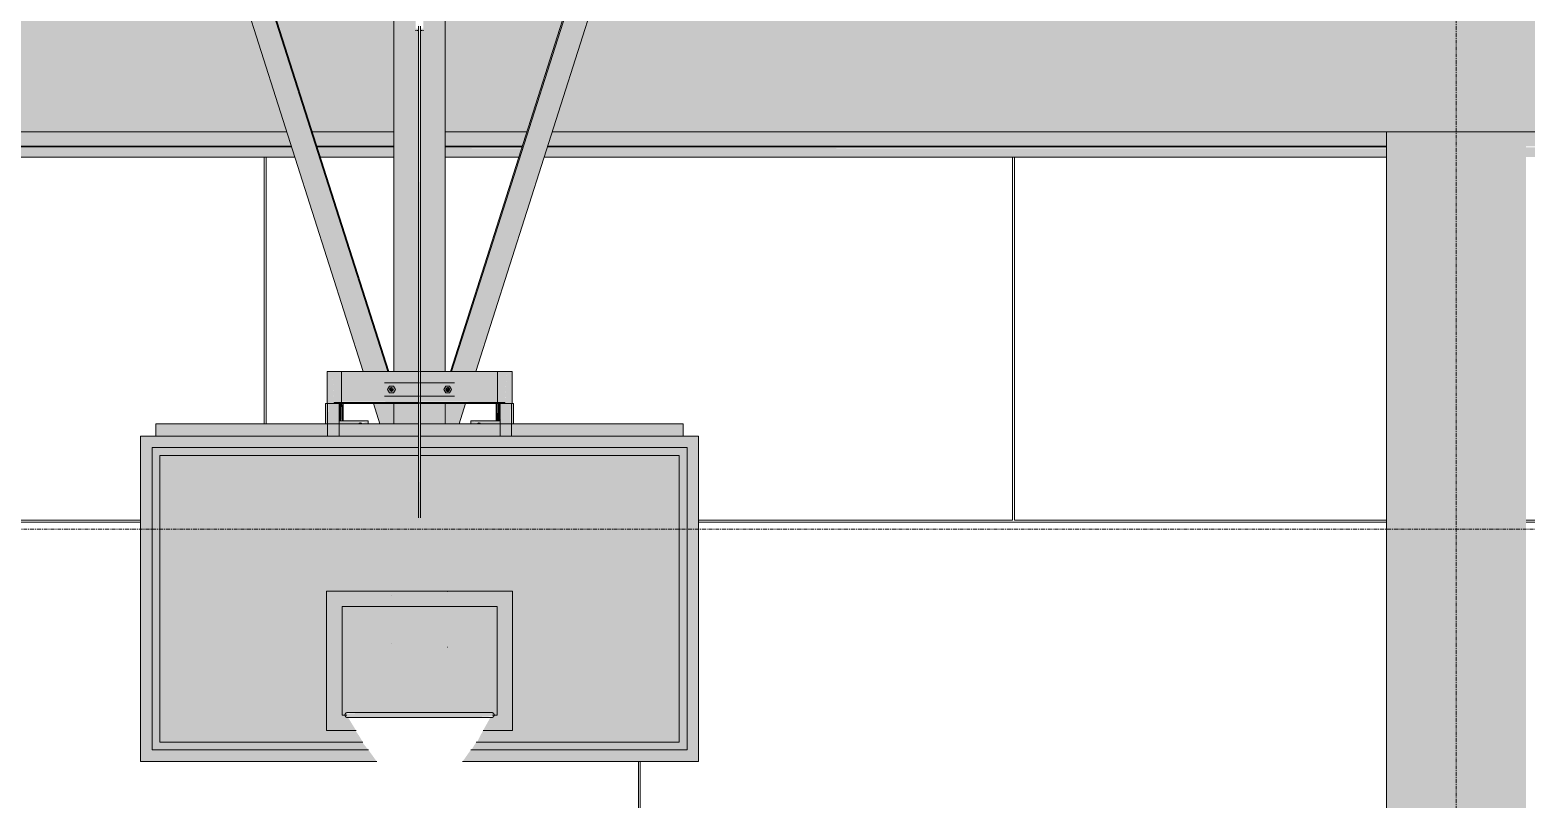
# Model space of a CAD drawing. Header units: inches. Extents: x -54868 to -186, y -265 to 853.
# Drawn here: x -12626.2 to -12433.3, y 109.2 to 208.4 of the extents above; entities that cross this region are included whole.
import ezdxf

# ---------------------------------------------------------------- set-up
doc = ezdxf.new("R2010")
doc.units = ezdxf.units.IN
doc.header["$MEASUREMENT"] = 0
doc.linetypes.add('Grid Line 1_2_', pattern=[0.875, 0.5, -0.125, 0.125, -0.125])
for name, color, linetype, lineweight in [('A-FLOR-LEVL', 51, 'Continuous', 9), ('A-WALL-PATT', 111, 'Continuous', 9), ('L-SITE-WALL', 31, 'Continuous', 9), ('M-HVAC-DUCT', 70, 'Continuous', 9), ('Q-SPCQ', 91, 'Continuous', 9), ('S-BEAM', 12, 'Continuous', 9), ('S-COLS', 52, 'Continuous', 9), ('S-GRID', 1, 'Continuous', 9)]:
    doc.layers.add(name, color=color, linetype=linetype, lineweight=lineweight)

# ---------------------------------------------------------------- blocks, each defined once
blk = doc.blocks.new('Girt_Z - 8_D-V137-Section 6')
at = {"layer": 'S-BEAM'}
h = blk.add_hatch(color=256, dxfattribs=at)
h.paths.add_polyline_path([(-24234.89, 193.38), (-23963.39, 193.38), (-23963.39, 195.27), (-24216.39, 195.27), (-24216.39, 195.7), (-24234.89, 195.7)], flags=0)
h.paths.add_polyline_path([(-25121.39, 193.38), (-25121.39, 195.27), (-25392.89, 195.27), (-25392.89, 193.38), (-25258.01, 193.38)], flags=0)
h.paths.add_polyline_path([(-22801.26, 193.38), (-22801.26, 195.27), (-23076.89, 195.27), (-23076.89, 193.38), (-22804.3, 193.38)], flags=0)
h.paths.add_polyline_path([(-25103.39, 193.38), (-24973.13, 193.38), (-24973.73, 195.27), (-25103.39, 195.27)], flags=0)
h.paths.add_polyline_path([(-25914.63, 193.38), (-25913.59, 193.43), (-25914.15, 193.61), (-25916.39, 194.65), (-25917.89, 195.7), (-25971.39, 195.7), (-25971.39, 193.38), (-25923.27, 193.38)], flags=0)
h.paths.add_polyline_path([(-23094.89, 193.38), (-23094.89, 195.27), (-23366.39, 195.27), (-23366.39, 193.38), (-23184.45, 193.38)], flags=0)
h.paths.add_polyline_path([(-25410.89, 193.38), (-25410.89, 195.27), (-25605.05, 195.27), (-25605.65, 193.38), (-25534.48, 193.38)], flags=0)
h.paths.add_polyline_path([(-23384.39, 193.38), (-23384.39, 195.27), (-23655.89, 195.27), (-23655.89, 193.38), (-23460.92, 193.38)], flags=0)
h.paths.add_polyline_path([(-23673.89, 193.38), (-23673.89, 195.27), (-23945.39, 195.27), (-23945.39, 193.38), (-23737.4, 193.38)], flags=0)
h.paths.add_polyline_path([(-24969.86, 193.38), (-24959.92, 193.38), (-24959.92, 195.27), (-24970.46, 195.27)], flags=0)
h.paths.add_polyline_path([(-25863.89, 193.38), (-25700.39, 193.38), (-25700.39, 195.27), (-25863.89, 195.27), (-25863.89, 193.39)], flags=0)
h.paths.add_polyline_path([(-24290.35, 193.38), (-24252.89, 193.38), (-24252.89, 195.7), (-24270.89, 195.7), (-24270.89, 195.27), (-24524.39, 195.27), (-24524.39, 193.38), (-24428.58, 193.38)], flags=0)
h.paths.add_polyline_path([(-24542.39, 193.38), (-24542.39, 195.27), (-24813.89, 195.27), (-24813.89, 193.38), (-24566.82, 193.38)], flags=0)
h.paths.add_polyline_path([(-25682.39, 193.38), (-25638.69, 193.38), (-25639.3, 195.27), (-25682.39, 195.27)], flags=0)
h.paths.add_polyline_path([(-24831.89, 193.38), (-24831.89, 195.27), (-24939.48, 195.27), (-24940.09, 193.38), (-24843.29, 193.38)], flags=0)
h.paths.add_polyline_path([(-25635.42, 193.38), (-25625.49, 193.38), (-25625.49, 195.27), (-25636.03, 195.27)], flags=0)
h.paths.add_polyline_path([(-24943.36, 193.38), (-24942.75, 195.27), (-24953.29, 195.27), (-24953.29, 193.38), (-24946.97, 193.38)], flags=0)
h.paths.add_polyline_path([(-25618.86, 193.38), (-25608.92, 193.38), (-25608.32, 195.27), (-25618.86, 195.27)], flags=0)
h = blk.add_hatch(color=256, dxfattribs=at)
h.paths.add_polyline_path([(-25971.39, 193.12), (-25912.71, 193.19), (-25913.27, 193.3), (-25971.39, 193.28), (-25971.39, 193.21)], flags=0)
h.paths.add_polyline_path([(-24959.92, 193.12), (-24959.92, 193.3), (-24969.82, 193.26), (-24969.77, 193.12), (-24964.25, 193.12)], flags=0)
h.paths.add_polyline_path([(-24953.29, 193.12), (-24943.42, 193.18), (-24943.38, 193.3), (-24953.29, 193.26), (-24953.29, 193.18)], flags=0)
h.paths.add_polyline_path([(-22801.26, 193.12), (-22801.26, 193.3), (-23076.89, 193.22), (-23076.89, 193.12), (-22804.3, 193.12)], flags=0)
h.paths.add_polyline_path([(-24973.04, 193.12), (-24973.1, 193.3), (-25103.39, 193.26), (-25103.39, 193.12), (-24981.53, 193.12)], flags=0)
h.paths.add_polyline_path([(-24940.17, 193.12), (-24831.89, 193.18), (-24831.89, 193.3), (-24940.12, 193.26), (-24940.15, 193.18)], flags=0)
h.paths.add_polyline_path([(-23094.89, 193.12), (-23094.89, 193.3), (-23366.39, 193.22), (-23366.39, 193.12), (-23184.45, 193.12)], flags=0)
h.paths.add_polyline_path([(-25863.89, 193.12), (-25700.39, 193.2), (-25700.39, 193.3), (-25863.89, 193.28), (-25863.89, 193.21)], flags=0)
h.paths.add_polyline_path([(-25121.39, 193.12), (-25121.39, 193.3), (-25392.89, 193.27), (-25392.89, 193.12), (-25258.01, 193.12)], flags=0)
h.paths.add_polyline_path([(-24813.89, 193.12), (-24542.39, 193.17), (-24542.39, 193.3), (-24813.89, 193.25), (-24813.89, 193.18)], flags=0)
h.paths.add_polyline_path([(-25410.89, 193.12), (-25410.89, 193.3), (-25605.69, 193.27), (-25605.74, 193.12), (-25534.48, 193.12)], flags=0)
h.paths.add_polyline_path([(-23384.39, 193.12), (-23384.39, 193.3), (-23655.89, 193.23), (-23655.89, 193.12), (-23460.92, 193.12)], flags=0)
h.paths.add_polyline_path([(-25682.39, 193.12), (-25638.64, 193.2), (-25638.67, 193.3), (-25682.39, 193.27), (-25682.39, 193.2)], flags=0)
h.paths.add_polyline_path([(-24524.39, 193.12), (-24252.89, 193.16), (-24252.89, 193.3), (-24524.39, 193.25), (-24524.39, 193.17)], flags=0)
h.paths.add_polyline_path([(-23673.89, 193.12), (-23673.89, 193.3), (-23945.39, 193.24), (-23945.39, 193.12), (-23737.4, 193.12)], flags=0)
h.paths.add_polyline_path([(-24234.89, 193.12), (-23963.39, 193.15), (-23963.39, 193.3), (-24234.89, 193.24), (-24234.89, 193.16)], flags=0)
h.paths.add_polyline_path([(-25635.34, 193.12), (-25625.49, 193.2), (-25625.49, 193.3), (-25635.39, 193.27), (-25635.37, 193.2)], flags=0)
h.paths.add_polyline_path([(-25609.01, 193.12), (-25608.95, 193.3), (-25618.86, 193.27), (-25618.86, 193.12)], flags=0)
h = blk.add_hatch(color=256, dxfattribs=at)
h.paths.add_polyline_path([(-22801.26, 192), (-22801.26, 193.12), (-23076.89, 193.12), (-23076.89, 192), (-22804.3, 192)], flags=0)
h.paths.add_polyline_path([(-25971.39, 192), (-25700.39, 192), (-25700.39, 193.12), (-25863.89, 193.12), (-25863.89, 192.64), (-25909.36, 192.68), (-25911.88, 192.97), (-25912.42, 193.12), (-25971.39, 193.12)], flags=0)
h.paths.add_polyline_path([(-23094.89, 192), (-23094.89, 193.12), (-23366.39, 193.12), (-23366.39, 192), (-23184.45, 192)], flags=0)
h.paths.add_polyline_path([(-23384.39, 192), (-23384.39, 193.12), (-23655.89, 193.12), (-23655.89, 192), (-23460.92, 192)], flags=0)
h.paths.add_polyline_path([(-23673.89, 192), (-23673.89, 193.12), (-23945.39, 193.12), (-23945.39, 192), (-23737.4, 192)], flags=0)
h.paths.add_polyline_path([(-23963.39, 192), (-23963.39, 193.12), (-24234.89, 193.12), (-24234.89, 192), (-24013.87, 192)], flags=0)
h.paths.add_polyline_path([(-24252.89, 192), (-24252.89, 193.12), (-24524.39, 193.12), (-24524.39, 192), (-24290.35, 192)], flags=0)
h.paths.add_polyline_path([(-24542.39, 192), (-24542.39, 193.12), (-24813.89, 193.12), (-24813.89, 192), (-24566.82, 192)], flags=0)
h.paths.add_polyline_path([(-24831.89, 192), (-24831.89, 193.12), (-24940.17, 193.12), (-24940.53, 192), (-24843.29, 192)], flags=0)
h.paths.add_polyline_path([(-24943.8, 192), (-24943.44, 193.12), (-24953.29, 193.12), (-24953.29, 192), (-24946.97, 192)], flags=0)
h.paths.add_polyline_path([(-24959.92, 192), (-24959.92, 193.12), (-24969.77, 193.12), (-24969.42, 192), (-24964.25, 192)], flags=0)
h.paths.add_polyline_path([(-24972.69, 192), (-24973.04, 193.12), (-25103.39, 193.12), (-25103.39, 192), (-24981.53, 192)], flags=0)
h.paths.add_polyline_path([(-25121.39, 192), (-25121.39, 193.12), (-25392.89, 193.12), (-25392.89, 192), (-25258.01, 192)], flags=0)
h.paths.add_polyline_path([(-25410.89, 192), (-25410.89, 193.12), (-25605.74, 193.12), (-25606.09, 192), (-25534.48, 192)], flags=0)
h.paths.add_polyline_path([(-25609.36, 192), (-25609.01, 193.12), (-25618.86, 193.12), (-25618.86, 192)], flags=0)
h.paths.add_polyline_path([(-25625.49, 192), (-25625.49, 193.12), (-25635.34, 193.12), (-25634.98, 192), (-25629.52, 192)], flags=0)
h.paths.add_polyline_path([(-25663.77, 192), (-25638.26, 192), (-25638.61, 193.12), (-25682.39, 193.12), (-25682.39, 192), (-25666.61, 192)], flags=0)
h = blk.add_hatch(color=256, dxfattribs=at)
h.paths.add_polyline_path([(-22801.26, 193.3), (-22801.26, 193.38), (-22804.3, 193.3)], flags=0)
h.paths.add_polyline_path([(-25638.67, 193.3), (-25638.69, 193.38), (-25663.77, 193.3)], flags=0)
h.paths.add_polyline_path([(-23094.89, 193.3), (-23094.89, 193.38), (-23184.45, 193.3)], flags=0)
h.paths.add_polyline_path([(-24959.92, 193.3), (-24959.92, 193.38), (-24964.25, 193.3)], flags=0)
h.paths.add_polyline_path([(-23384.39, 193.3), (-23384.39, 193.38), (-23460.92, 193.3)], flags=0)
h.paths.add_polyline_path([(-25700.39, 193.3), (-25700.39, 193.38), (-25741.83, 193.3)], flags=0)
h.paths.add_polyline_path([(-24973.1, 193.3), (-24973.13, 193.38), (-24981.53, 193.3)], flags=0)
h.paths.add_polyline_path([(-23673.89, 193.3), (-23673.89, 193.38), (-23737.4, 193.3)], flags=0)
for p, q in [((-24973.13, 193.38), (-25103.39, 193.38)), ((-24973.1, 193.3), (-25103.39, 193.3)), ((-24959.92, 193.38), (-24969.86, 193.38)), ((-24959.92, 193.3), (-24969.83, 193.3)), ((-24943.36, 193.38), (-24953.29, 193.38)), ((-24943.38, 193.3), (-24953.29, 193.3)), ((-24831.89, 193.3), (-24940.11, 193.3)), ((-24831.89, 193.38), (-24940.09, 193.38))]:
    blk.add_line(p, q, dxfattribs=at)
blk = doc.blocks.new('Basketball_Backstop-Performance_Sports_Systems-3103-Ceiling_Hung - 27_-0_ to 27_-11 7_8_-706978-Section 6')
at = {"layer": 'Q-SPCQ'}
h = blk.add_hatch(color=256, dxfattribs=at)
h.paths.add_polyline_path([(-24961.71, 157.56), (-24959.82, 157.56), (-24959.82, 160.19), (-24962.54, 160.19)], flags=0)
h.paths.add_polyline_path([(-24963.86, 164.31), (-24960.72, 164.31), (-24998.05, 281.37), (-24999.62, 281.37), (-25001.04, 280.92), (-24964.23, 165.48)], flags=0)
for points in [[(-24960.72, 164.31), (-24960.59, 164.31), (-24997.92, 281.37), (-24998.05, 281.37), (-24961.09, 165.48)], [(-24952.63, 164.31), (-24952.49, 164.31), (-24915.16, 281.37), (-24915.29, 281.37), (-24952.25, 165.48)], [(-24956.61, 145.86), (-24956.5, 145.96), (-24956.49, 146.07), (-24956.55, 208.89), (-24956.61, 208.88), (-24956.61, 146.73)], [(-24960.23, 161.75), (-24960.05, 161.82), (-24959.98, 162), (-24960.3, 162.24), (-24960.48, 162), (-24960.45, 161.87)], [(-24952.86, 161.78), (-24952.77, 162.12), (-24952.86, 162.22), (-24953.2, 162.12), (-24953.16, 161.82)], [(-24968.61, 157.56), (-24968.48, 157.56), (-24968.55, 160.19), (-24968.73, 160.19), (-24968.66, 157.56), (-24968.62, 157.56)], [(-24968.48, 157.56), (-24968.36, 157.56), (-24968.42, 160.19), (-24968.48, 160.19), (-24968.48, 157.56)], [(-24967.11, 157.56), (-24967.11, 160.19), (-24968.36, 160.19), (-24968.36, 157.56)], [(-24967.08, 157.56), (-24966.98, 157.62), (-24967.04, 160.19), (-24967.11, 160.19), (-24967.11, 157.56)], [(-24966.73, 157.94), (-24966.73, 160.19), (-24966.98, 160.19), (-24966.98, 157.94)], [(-24966.48, 157.94), (-24966.55, 160.19), (-24966.73, 160.19), (-24966.67, 157.94), (-24966.48, 157.94)], [(-24946.72, 157.94), (-24946.48, 157.94), (-24946.55, 160.19), (-24946.73, 160.19), (-24946.72, 157.94)], [(-24946.48, 157.94), (-24946.23, 157.94), (-24946.23, 160.19), (-24946.48, 160.19)], [(-24946.23, 157.56), (-24946.11, 157.56), (-24946.17, 160.19), (-24946.23, 160.19), (-24946.23, 157.56)], [(-24946.11, 157.56), (-24944.86, 157.56), (-24944.86, 160.19), (-24946.11, 160.19)], [(-24944.73, 157.56), (-24944.73, 157.56), (-24944.79, 160.19), (-24944.86, 160.19), (-24944.77, 157.56), (-24944.74, 157.56)], [(-24944.48, 157.56), (-24944.48, 157.56), (-24944.55, 160.19), (-24944.73, 160.19), (-24944.67, 157.56), (-24944.49, 157.56)], [(-24955.61, 120), (-24947.22, 120), (-24947.02, 120.16), (-24947.28, 120.27), (-24947.72, 120.31), (-24961.75, 120.28), (-24964.25, 120.28), (-24966.19, 120.16), (-24965.93, 120), (-24956.61, 120)], [(-24957.61, 119.69), (-24955.52, 119.74), (-24953.36, 119.7), (-24951, 119.71), (-24949.87, 119.7), (-24947.02, 119.84), (-24947.28, 120), (-24965.99, 120), (-24966.19, 119.84), (-24965.93, 119.73), (-24964.72, 119.69), (-24957.75, 119.69)], [(-24953.48, 120.31), (-24953.48, 120.31), (-24953.63, 120.31)]]:
    blk.add_hatch(color=256, dxfattribs=at).paths.add_polyline_path(points, flags=0)
h = blk.add_hatch(color=256, dxfattribs=at)
h.paths.add_polyline_path([(-24956.49, 157.56), (-24953.39, 157.56), (-24953.41, 160.19), (-24956.49, 160.19)], flags=0)
h.paths.add_polyline_path([(-24957.25, 157.56), (-24956.74, 157.56), (-24956.74, 160.19), (-24959.82, 160.19), (-24959.81, 157.56), (-24957.46, 157.56)], flags=0)
h.paths.add_polyline_path([(-24956.8, 208.88), (-24956.74, 209.07), (-24956.8, 209.07)], flags=0)
h.paths.add_polyline_path([(-24956.74, 164.31), (-24956.8, 208.56), (-24956.92, 208.56), (-24956.99, 208.57), (-24957.11, 208.57), (-24957.11, 209.7), (-24957.55, 209.7), (-24957.55, 209.94), (-24957.67, 210.01), (-24957.67, 210.42), (-24957.55, 210.42), (-24957.46, 210.67), (-24957.11, 210.67), (-24957.11, 211.69), (-24956.99, 211.69), (-24956.99, 211.92), (-24957.11, 211.92), (-24957.11, 213.06), (-24956.8, 213.06), (-24956.77, 224.76), (-24958.26, 224.76), (-24959.92, 224.75), (-24959.89, 164.31), (-24957.21, 164.31)], flags=0)
h.paths.add_polyline_path([(-24956.49, 164.31), (-24953.29, 164.31), (-24953.33, 224.8), (-24954.36, 224.75), (-24956.46, 224.75), (-24956.39, 213.06), (-24956.11, 213.06), (-24956.11, 211.92), (-24956.24, 211.92), (-24956.24, 211.69), (-24956.11, 211.64), (-24956.11, 210.62), (-24955.67, 210.62), (-24955.61, 210.42), (-24955.55, 210.36), (-24955.61, 209.94), (-24955.67, 209.94), (-24955.75, 209.75), (-24956.11, 209.75), (-24956.13, 208.57), (-24956.24, 208.57), (-24956.3, 208.56), (-24956.42, 208.56), (-24956.49, 165.48)], flags=0)
h.paths.add_polyline_path([(-24956.3, 210.42), (-24956.24, 210.43), (-24956.3, 210.47)], flags=0)
h.paths.add_polyline_path([(-24956.8, 210.93), (-24956.77, 210.94), (-24956.8, 210.94)], flags=0)
h.paths.add_polyline_path([(-24956.17, 213.77), (-24956.39, 213.83), (-24956.2, 213.93)], flags=0)
h.paths.add_polyline_path([(-24956.8, 277.45), (-24956.77, 277.64), (-24956.8, 277.64)], flags=0)
h.paths.add_polyline_path([(-24958.98, 225.19), (-24958.5, 225.24), (-24956.77, 225.25), (-24956.8, 277.13), (-24956.92, 277.14), (-24956.99, 277.14), (-24957.11, 277.14), (-24957.11, 278.26), (-24957.55, 278.26), (-24957.55, 278.51), (-24957.67, 278.57), (-24957.67, 278.99), (-24957.55, 278.99), (-24957.46, 279.24), (-24957.11, 279.24), (-24957.11, 280.45), (-24957.55, 280.45), (-24957.55, 280.7), (-24957.67, 280.76), (-24957.67, 281.18), (-24957.55, 281.18), (-24957.55, 281.37), (-24959.92, 281.37), (-24959.84, 225.25), (-24959.06, 225.2)], flags=0)
h.paths.add_polyline_path([(-24955.12, 225.19), (-24954.95, 225.24), (-24953.29, 225.25), (-24953.29, 281.37), (-24955.67, 281.37), (-24955.61, 281.18), (-24955.55, 281.11), (-24955.61, 280.7), (-24955.67, 280.68), (-24955.75, 280.43), (-24956.11, 280.43), (-24956.11, 279.19), (-24955.67, 279.15), (-24955.61, 278.99), (-24955.55, 278.93), (-24955.61, 278.51), (-24955.67, 278.51), (-24955.75, 278.31), (-24956.11, 278.31), (-24956.11, 277.14), (-24956.24, 277.14), (-24956.3, 277.13), (-24956.42, 277.13), (-24956.46, 225.24), (-24955.22, 225.19)], flags=0)
h.paths.add_polyline_path([(-24957.52, 225.2), (-24957.91, 225.23), (-24957.74, 225.2)], flags=0)
h.paths.add_polyline_path([(-24956.3, 278.99), (-24956.24, 278.99), (-24956.3, 279.04)], flags=0)
h.paths.add_polyline_path([(-24956.99, 278.99), (-24956.92, 278.99), (-24956.99, 279.12)], flags=0)
h.paths.add_polyline_path([(-24956.8, 279.5), (-24956.76, 279.58), (-24956.8, 279.51)], flags=0)
h = blk.add_hatch(color=256, dxfattribs=at)
h.paths.add_polyline_path([(-24953.39, 157.56), (-24951.51, 157.56), (-24950.67, 160.19), (-24953.39, 160.19)], flags=0)
h.paths.add_polyline_path([(-24952.49, 164.31), (-24949.36, 164.31), (-24912.17, 280.92), (-24913.59, 281.37), (-24915.16, 281.37), (-24952.12, 165.48)], flags=0)
h = blk.add_hatch(color=256, dxfattribs=at)
h.paths.add_polyline_path([(-24956.61, 145.86), (-24956.68, 208.89), (-24956.74, 208.88), (-24956.67, 145.88), (-24956.64, 145.86)], flags=0)
h.paths.add_polyline_path([(-24956.74, 208.98), (-24956.68, 209.07), (-24956.74, 209.07)], flags=0)
h = blk.add_hatch(color=256, dxfattribs=at)
h.paths.add_polyline_path([(-24967.85, 164.31), (-24967.61, 160.31), (-24966.67, 160.31), (-24966.7, 164.31), (-24967.61, 164.31)], flags=0)
h.paths.add_polyline_path([(-24968.51, 160.19), (-24967.61, 160.19), (-24967.85, 164.31), (-24968.54, 164.31), (-24968.51, 160.19)], flags=0)
h = blk.add_hatch(color=256, dxfattribs=at)
h.paths.add_polyline_path([(-24966.67, 160.44), (-24956.74, 160.44), (-24956.74, 164.31), (-24966.67, 164.31), (-24966.67, 160.79)], flags=0)
h.paths.add_polyline_path([(-24956.49, 160.44), (-24946.54, 160.44), (-24946.54, 164.31), (-24956.49, 164.31), (-24956.49, 160.79)], flags=0)
h.paths.add_polyline_path([(-24959.73, 162), (-24960.02, 162.12), (-24959.93, 162.36)], flags=0)
h.paths.add_polyline_path([(-24959.98, 161.56), (-24959.93, 161.91), (-24959.73, 162), (-24959.93, 161.64)], flags=0)
h.paths.add_polyline_path([(-24960.02, 161.56), (-24960.45, 161.59), (-24960.23, 161.75), (-24959.98, 161.56)], flags=0)
h.paths.add_polyline_path([(-24960.45, 161.87), (-24960.45, 162.04), (-24960.25, 162.21), (-24960.02, 161.92), (-24960.05, 161.82), (-24960.26, 161.77), (-24960.36, 161.82)], flags=0)
h.paths.add_polyline_path([(-24960.48, 161.56), (-24960.74, 162), (-24960.45, 161.82), (-24960.47, 161.65)], flags=0)
h.paths.add_polyline_path([(-24952.73, 161.56), (-24952.77, 161.87), (-24952.48, 162), (-24952.62, 161.75)], flags=0)
h.paths.add_polyline_path([(-24953.23, 161.56), (-24952.98, 161.75), (-24952.77, 161.56), (-24953.2, 161.56)], flags=0)
h.paths.add_polyline_path([(-24953.2, 162.12), (-24952.86, 162.22), (-24952.77, 162.12), (-24952.86, 161.78), (-24953.16, 161.82), (-24953.18, 162.01)], flags=0)
h.paths.add_polyline_path([(-24953.49, 162), (-24953.23, 162.44), (-24953.2, 162.12)], flags=0)
h.paths.add_polyline_path([(-24953.23, 161.56), (-24953.49, 162), (-24953.2, 161.87), (-24953.21, 161.75)], flags=0)
h.paths.add_polyline_path([(-24952.48, 162), (-24952.77, 162.12), (-24952.73, 162.44), (-24952.62, 162.25)], flags=0)
h.paths.add_polyline_path([(-24960.74, 162), (-24960.48, 162.42), (-24960.48, 162.11)], flags=0)
h.paths.add_polyline_path([(-24960.23, 162.25), (-24960.45, 162.44), (-24960.02, 162.41)], flags=0)
h.paths.add_polyline_path([(-24952.98, 162.25), (-24953.2, 162.44), (-24952.77, 162.41), (-24952.86, 162.34)], flags=0)
h = blk.add_hatch(color=256, dxfattribs=at)
h.paths.add_polyline_path([(-24945.36, 164.31), (-24946.54, 164.31), (-24946.51, 160.31), (-24945.61, 160.31), (-24945.58, 160.79)], flags=0)
h.paths.add_polyline_path([(-24944.69, 160.19), (-24944.67, 160.19), (-24944.7, 164.31), (-24945.36, 164.31), (-24945.61, 160.19), (-24944.7, 160.19)], flags=0)
h = blk.add_hatch(color=256, dxfattribs=at)
h.paths.add_polyline_path([(-24953.23, 161.56), (-24952.73, 161.56), (-24952.98, 161.75)], flags=0)
h.paths.add_polyline_path([(-24953.23, 161.56), (-24953.2, 161.87), (-24953.49, 162), (-24953.36, 161.78)], flags=0)
h.paths.add_polyline_path([(-24960.45, 161.56), (-24960.05, 161.62), (-24960.23, 161.75), (-24960.48, 161.56)], flags=0)
h.paths.add_polyline_path([(-24960.48, 162.44), (-24960.23, 162.25), (-24959.98, 162.44)], flags=0)
h.paths.add_polyline_path([(-24960.74, 162), (-24960.45, 162.12), (-24960.48, 162.44)], flags=0)
h.paths.add_polyline_path([(-24960.48, 161.56), (-24960.48, 161.89), (-24960.66, 161.87)], flags=0)
h.paths.add_polyline_path([(-24959.98, 161.56), (-24959.73, 162), (-24960.01, 161.82), (-24959.98, 161.58)], flags=0)
h.paths.add_polyline_path([(-24952.73, 162.44), (-24953.23, 162.44), (-24952.98, 162.25)], flags=0)
h.paths.add_polyline_path([(-24952.48, 162), (-24952.73, 162.44), (-24952.77, 162.12)], flags=0)
h.paths.add_polyline_path([(-24952.73, 161.56), (-24952.48, 162), (-24952.77, 161.87), (-24952.75, 161.78)], flags=0)
h.paths.add_polyline_path([(-24959.73, 162), (-24959.98, 162.42), (-24959.93, 162.09)], flags=0)
h.paths.add_polyline_path([(-24953.49, 162), (-24953.2, 162.12), (-24953.23, 162.44), (-24953.41, 162.12)], flags=0)
h = blk.add_hatch(color=256, dxfattribs=at)
h.paths.add_polyline_path([(-24955.61, 160.19), (-24945.61, 160.19), (-24945.61, 160.31), (-24956.49, 160.31), (-24956.49, 160.19)], flags=0)
h.paths.add_polyline_path([(-24966.99, 160.19), (-24956.74, 160.19), (-24956.74, 160.31), (-24967.61, 160.31), (-24967.61, 160.19), (-24967, 160.19)], flags=0)
h = blk.add_hatch(color=256, dxfattribs=at)
h.paths.add_polyline_path([(-24966.67, 160.31), (-24956.74, 160.39), (-24956.74, 160.44), (-24966.67, 160.37), (-24966.67, 160.32)], flags=0)
h.paths.add_polyline_path([(-24955.61, 160.31), (-24946.54, 160.38), (-24946.54, 160.44), (-24956.49, 160.36), (-24956.49, 160.31)], flags=0)
h = blk.add_hatch(color=256, dxfattribs=at)
h.paths.add_polyline_path([(-24990.61, 156), (-24956.74, 156), (-24956.74, 157.56), (-24990.61, 157.56), (-24990.61, 156.11)], flags=0)
h.paths.add_polyline_path([(-24927.52, 156), (-24922.61, 156), (-24922.61, 157.56), (-24956.49, 157.56), (-24956.49, 156), (-24928.61, 156)], flags=0)
h = blk.add_hatch(color=256, dxfattribs=at)
h.paths.add_polyline_path([(-24963.23, 157.94), (-24964.11, 157.62), (-24963.98, 157.56), (-24963.23, 157.56)], flags=0)
h.paths.add_polyline_path([(-24966.98, 157.56), (-24964.42, 157.62), (-24964.25, 157.7), (-24963.23, 157.94), (-24966.98, 157.94)], flags=0)
h.paths.add_polyline_path([(-24946.97, 157.56), (-24946.23, 157.56), (-24946.23, 157.94), (-24949.98, 157.94), (-24948.23, 157.56)], flags=0)
h.paths.add_polyline_path([(-24949.15, 157.56), (-24949.01, 157.68), (-24949.98, 157.94), (-24949.98, 157.56), (-24949.24, 157.56)], flags=0)
h = blk.add_hatch(color=256, dxfattribs=at)
h.paths.add_polyline_path([(-24992.61, 114), (-24962.13, 114), (-24963.21, 115.5), (-24991.11, 115.5), (-24991.11, 154.5), (-24956.74, 154.5), (-24956.74, 156), (-24992.61, 156), (-24992.61, 123.29)], flags=0)
h.paths.add_polyline_path([(-24950.54, 114), (-24920.61, 114), (-24920.61, 156), (-24956.49, 156), (-24956.49, 154.5), (-24922.11, 154.5), (-24922.11, 115.5), (-24950, 115.5), (-24951.05, 114), (-24950.79, 114)], flags=0)
h = blk.add_hatch(color=256, dxfattribs=at)
h.paths.add_polyline_path([(-24991.11, 115.5), (-24963.21, 115.5), (-24964.02, 116.5), (-24990.11, 116.5), (-24990.11, 153.5), (-24956.74, 153.5), (-24956.74, 154.5), (-24991.11, 154.5), (-24991.11, 123.29)], flags=0)
h.paths.add_polyline_path([(-24929.69, 115.5), (-24922.11, 115.5), (-24922.11, 154.5), (-24956.49, 154.5), (-24956.49, 153.5), (-24923.11, 153.5), (-24923.11, 116.5), (-24949.35, 116.42), (-24949.91, 115.5), (-24938.33, 115.5)], flags=0)
h.paths.add_polyline_path([(-24965.92, 118), (-24964.8, 118), (-24965.85, 119.72), (-24965.99, 119.76), (-24966.19, 119.84), (-24966.06, 120), (-24966.61, 120), (-24966.61, 134), (-24946.61, 134), (-24946.61, 120), (-24947.22, 120), (-24947.02, 119.84), (-24947.53, 119.58), (-24948.41, 118), (-24944.61, 118), (-24944.61, 136), (-24968.61, 136), (-24968.61, 118)], flags=0)
h = blk.add_hatch(color=256, dxfattribs=at)
h.paths.add_polyline_path([(-24990.11, 116.5), (-24963.92, 116.5), (-24964.44, 117.36), (-24964.88, 118), (-24968.61, 118), (-24968.61, 136), (-24944.61, 136), (-24944.61, 118), (-24948.46, 117.92), (-24949.19, 116.5), (-24923.11, 116.5), (-24923.11, 153.5), (-24956.49, 153.5), (-24956.55, 145.88), (-24956.67, 145.88), (-24956.74, 146.07), (-24956.74, 153.5), (-24990.11, 153.5), (-24990.11, 123.29)], flags=0)
h.paths.add_polyline_path([(-24946.97, 120), (-24946.61, 120), (-24946.61, 134), (-24966.61, 134), (-24966.61, 120), (-24965.99, 120), (-24966.17, 120.16), (-24965.69, 120.29), (-24964.72, 120.31), (-24952.7, 120.31), (-24947.22, 120.24), (-24947.02, 120.16), (-24947.22, 120), (-24947.02, 120)], flags=0)
for p, q in [((-25001.04, 280.92), (-24963.86, 164.31)), ((-24998.05, 281.37), (-24960.72, 164.31)), ((-24960.59, 164.31), (-24997.92, 281.37)), ((-24915.29, 281.37), (-24952.63, 164.31)), ((-24915.16, 281.37), (-24952.49, 164.31)), ((-24912.17, 280.92), (-24949.36, 164.31)), ((-24959.92, 224.84), (-24959.92, 164.31)), ((-24953.29, 164.31), (-24953.29, 224.84)), ((-24956.74, 208.89), (-24956.74, 145.46)), ((-24956.49, 145.46), (-24956.49, 208.89)), ((-24957.11, 208.31), (-24956.99, 208.31)), ((-24956.92, 208.31), (-24956.8, 208.31)), ((-24956.42, 208.31), (-24956.3, 208.31)), ((-24956.24, 208.31), (-24956.11, 208.31)), ((-24968.54, 164.31), (-24968.54, 160.19)), ((-24968.54, 164.31), (-24966.67, 164.31)), ((-24966.67, 160.31), (-24966.67, 164.31)), ((-24956.66, 164.31), (-24966.67, 164.31)), ((-24946.54, 164.31), (-24956.56, 164.31)), ((-24946.54, 164.31), (-24946.54, 160.31)), ((-24946.54, 164.31), (-24944.67, 164.31)), ((-24944.67, 160.19), (-24944.67, 164.31)), ((-24956.66, 162.87), (-24961.11, 162.87)), ((-24960.48, 162.44), (-24960.74, 162)), ((-24959.98, 162.44), (-24960.48, 162.44)), ((-24959.73, 162), (-24959.98, 162.44)), ((-24952.11, 162.87), (-24956.56, 162.87)), ((-24953.23, 162.44), (-24953.49, 162)), ((-24952.73, 162.44), (-24953.23, 162.44)), ((-24952.48, 162), (-24952.73, 162.44)), ((-24968.73, 160.19), (-24968.73, 157.56)), ((-24968.73, 160.19), (-24968.48, 160.19)), ((-24968.48, 160.19), (-24968.48, 156)), ((-24968.48, 160.19), (-24968.36, 160.19)), ((-24968.36, 160.19), (-24967.11, 160.19)), ((-24967.61, 160.19), (-24967.61, 160.31)), ((-24956.66, 160.31), (-24967.61, 160.31)), ((-24967.11, 160.19), (-24966.98, 160.19)), ((-24967, 160.19), (-24966.73, 160.19)), ((-24966.98, 156), (-24966.98, 160.19)), ((-24966.73, 160.19), (-24966.49, 160.19)), ((-24956.66, 160.19), (-24966.49, 160.19)), ((-24966.48, 157.94), (-24966.48, 160.19)), ((-24962.54, 160.19), (-24961.71, 157.56)), ((-24961.11, 161.12), (-24956.66, 161.12)), ((-24960.74, 162), (-24960.48, 161.56)), ((-24960.48, 161.56), (-24959.98, 161.56)), ((-24959.98, 161.56), (-24959.73, 162)), ((-24959.92, 160.19), (-24959.92, 157.56)), ((-24956.56, 161.12), (-24952.11, 161.12)), ((-24945.61, 160.31), (-24956.56, 160.31)), ((-24946.72, 160.19), (-24956.56, 160.19)), ((-24953.49, 162), (-24953.23, 161.56)), ((-24953.29, 157.56), (-24953.29, 160.19)), ((-24953.23, 161.56), (-24952.73, 161.56)), ((-24952.73, 161.56), (-24952.48, 162)), ((-24950.67, 160.19), (-24951.51, 157.56)), ((-24946.73, 160.19), (-24946.73, 157.94)), ((-24946.72, 160.19), (-24946.48, 160.19)), ((-24946.48, 160.19), (-24946.21, 160.19)), ((-24946.23, 160.19), (-24946.23, 156)), ((-24946.23, 160.19), (-24946.11, 160.19)), ((-24946.11, 160.19), (-24944.86, 160.19)), ((-24945.61, 160.31), (-24945.61, 160.19)), ((-24944.86, 160.19), (-24944.73, 160.19)), ((-24944.73, 160.19), (-24944.48, 160.19)), ((-24944.73, 156), (-24944.73, 160.19)), ((-24944.48, 157.56), (-24944.48, 160.19)), ((-24990.61, 156), (-24990.61, 157.56)), ((-24990.61, 157.56), (-24956.69, 157.56)), ((-24963.23, 157.94), (-24966.98, 157.94)), ((-24966.98, 157.94), (-24966.98, 157.56)), ((-24963.23, 157.56), (-24963.23, 157.94)), ((-24956.53, 157.56), (-24922.61, 157.56)), ((-24949.98, 157.94), (-24949.98, 157.56)), ((-24946.23, 157.94), (-24949.98, 157.94)), ((-24946.23, 157.56), (-24946.23, 157.94)), ((-24922.61, 157.56), (-24922.61, 156)), ((-24956.69, 156), (-24992.61, 156)), ((-24992.61, 156), (-24992.61, 114)), ((-24991.11, 115.5), (-24991.11, 154.5)), ((-24991.11, 154.5), (-24956.69, 154.5)), ((-24956.69, 154.5), (-24991.11, 154.5)), ((-24991.11, 154.5), (-24991.11, 115.5)), ((-24920.61, 156), (-24956.53, 156)), ((-24956.53, 154.5), (-24922.11, 154.5)), ((-24922.11, 154.5), (-24956.53, 154.5)), ((-24922.11, 154.5), (-24922.11, 115.5)), ((-24922.11, 115.5), (-24922.11, 154.5)), ((-24920.61, 114), (-24920.61, 156)), ((-24956.69, 153.5), (-24990.11, 153.5)), ((-24990.11, 153.5), (-24990.11, 116.5)), ((-24990.11, 116.5), (-24990.11, 153.5)), ((-24990.11, 153.5), (-24956.69, 153.5)), ((-24923.11, 153.5), (-24956.53, 153.5)), ((-24956.53, 153.5), (-24923.11, 153.5)), ((-24923.11, 116.5), (-24923.11, 153.5)), ((-24923.11, 153.5), (-24923.11, 116.5)), ((-24968.61, 118), (-24968.61, 136)), ((-24968.61, 136), (-24944.61, 136)), ((-24944.61, 136), (-24968.61, 136)), ((-24968.61, 136), (-24968.61, 118)), ((-24960.22, 135.44), (-24960.23, 135.44)), ((-24952.99, 135.94), (-24952.98, 135.94)), ((-24944.61, 136), (-24944.61, 118)), ((-24944.61, 118), (-24944.61, 136)), ((-24946.61, 134), (-24966.61, 134)), ((-24966.61, 134), (-24966.61, 120)), ((-24966.61, 120), (-24966.61, 134)), ((-24966.61, 134), (-24946.61, 134)), ((-24946.61, 120), (-24946.61, 134)), ((-24946.61, 134), (-24946.61, 120)), ((-24960.22, 129.25), (-24960.23, 129.25)), ((-24952.99, 128.75), (-24952.98, 128.75)), ((-24966.61, 120), (-24965.99, 120)), ((-24965.99, 120), (-24966.61, 120)), ((-24961.11, 120.31), (-24959.73, 120.31)), ((-24959.86, 120.31), (-24960.11, 120.31)), ((-24960.11, 120.3), (-24960.11, 120.31)), ((-24959.73, 120.31), (-24955.61, 120.31)), ((-24955.55, 120.31), (-24953.48, 120.31)), ((-24953.45, 120.31), (-24952.11, 120.31)), ((-24953.11, 120.31), (-24953.36, 120.31)), ((-24953.11, 120.31), (-24953.11, 120.3)), ((-24947.22, 120), (-24946.61, 120)), ((-24946.61, 120), (-24947.22, 120)), ((-24964.8, 118), (-24968.61, 118)), ((-24968.61, 118), (-24964.8, 118)), ((-24944.61, 118), (-24948.41, 118)), ((-24948.41, 118), (-24944.61, 118)), ((-24990.11, 116.5), (-24963.92, 116.5)), ((-24963.92, 116.5), (-24990.11, 116.5)), ((-24949.29, 116.5), (-24923.11, 116.5)), ((-24923.11, 116.5), (-24949.29, 116.5)), ((-24992.61, 114), (-24962.13, 114)), ((-24963.21, 115.5), (-24991.11, 115.5)), ((-24991.11, 115.5), (-24963.21, 115.5)), ((-24951.09, 114), (-24920.61, 114)), ((-24922.11, 115.5), (-24950, 115.5)), ((-24950, 115.5), (-24922.11, 115.5))]:
    blk.add_line(p, q, dxfattribs=at)
at = {"layer": 'Q-SPCQ', "flags": 128}
for points in [[(-24960.28, 162.24), (-24960.27, 162.25), (-24960.26, 162.25), (-24960.25, 162.25), (-24960.24, 162.25), (-24960.23, 162.25), (-24960.23, 162.25)], [(-24960.23, 162.25), (-24960.23, 162.25), (-24960.22, 162.25), (-24960.21, 162.25)], [(-24953, 162.25), (-24952.99, 162.25), (-24952.98, 162.25), (-24952.98, 162.25)], [(-24952.98, 162.25), (-24952.97, 162.25), (-24952.96, 162.25), (-24952.95, 162.25), (-24952.94, 162.25), (-24952.93, 162.25), (-24952.92, 162.24)], [(-24960.24, 161.75), (-24960.25, 161.75), (-24960.26, 161.75), (-24960.27, 161.75)], [(-24960.21, 161.75), (-24960.22, 161.75), (-24960.23, 161.75), (-24960.23, 161.75)], [(-24952.98, 161.75), (-24952.98, 161.75), (-24952.99, 161.75), (-24953.01, 161.75)], [(-24952.92, 161.76), (-24952.93, 161.76), (-24952.94, 161.75), (-24952.95, 161.75), (-24952.96, 161.75), (-24952.97, 161.75), (-24952.98, 161.75), (-24952.98, 161.75)], [(-24966.23, 120), (-24966.23, 120.01), (-24966.23, 120.02), (-24966.23, 120.04), (-24966.23, 120.05), (-24966.23, 120.06), (-24966.22, 120.07), (-24966.22, 120.09), (-24966.22, 120.1), (-24966.21, 120.11), (-24966.21, 120.12), (-24966.2, 120.13), (-24966.2, 120.14), (-24966.19, 120.16), (-24966.18, 120.17), (-24966.18, 120.18), (-24966.17, 120.19), (-24966.16, 120.2), (-24966.15, 120.21), (-24966.15, 120.22), (-24966.14, 120.22), (-24966.13, 120.23), (-24966.12, 120.24), (-24966.11, 120.25), (-24966.1, 120.26), (-24966.09, 120.26), (-24966.08, 120.27), (-24966.07, 120.28), (-24966.06, 120.28), (-24966.04, 120.29), (-24966.03, 120.29), (-24966.02, 120.3), (-24966.01, 120.3), (-24966, 120.3), (-24965.98, 120.31), (-24965.97, 120.31), (-24965.96, 120.31), (-24965.95, 120.31), (-24965.93, 120.31), (-24965.92, 120.31), (-24965.92, 120.31)], [(-24965.92, 119.69), (-24965.93, 119.69), (-24965.94, 119.69), (-24965.96, 119.69), (-24965.97, 119.69), (-24965.98, 119.69), (-24965.99, 119.7), (-24966.01, 119.7), (-24966.02, 119.7), (-24966.03, 119.71), (-24966.04, 119.71), (-24966.05, 119.72), (-24966.06, 119.72), (-24966.07, 119.73), (-24966.09, 119.74), (-24966.1, 119.74), (-24966.11, 119.75), (-24966.12, 119.76), (-24966.13, 119.77), (-24966.13, 119.77), (-24966.14, 119.78), (-24966.15, 119.79), (-24966.16, 119.8), (-24966.17, 119.81), (-24966.18, 119.82), (-24966.18, 119.83), (-24966.19, 119.84), (-24966.19, 119.85), (-24966.2, 119.86), (-24966.21, 119.88), (-24966.21, 119.89), (-24966.21, 119.9), (-24966.22, 119.91), (-24966.22, 119.92), (-24966.22, 119.93), (-24966.23, 119.95), (-24966.23, 119.96), (-24966.23, 119.97), (-24966.23, 119.98), (-24966.23, 120), (-24966.23, 120)], [(-24947.29, 120.31), (-24947.3, 120.31), (-24947.32, 120.31), (-24947.36, 120.31), (-24947.41, 120.31), (-24947.48, 120.31), (-24947.56, 120.31), (-24947.66, 120.31), (-24947.77, 120.31), (-24947.89, 120.31), (-24948.03, 120.31), (-24948.18, 120.31), (-24948.35, 120.31), (-24948.52, 120.31), (-24948.72, 120.31), (-24948.92, 120.31), (-24949.14, 120.31), (-24949.37, 120.31), (-24949.61, 120.31), (-24949.86, 120.31), (-24950.12, 120.31), (-24950.39, 120.31), (-24950.67, 120.31), (-24950.96, 120.31), (-24951.27, 120.31), (-24951.57, 120.31), (-24951.89, 120.31), (-24952.22, 120.31), (-24952.55, 120.31), (-24952.89, 120.31), (-24953.23, 120.31), (-24953.58, 120.31), (-24953.94, 120.31), (-24954.3, 120.31), (-24954.66, 120.31), (-24955.02, 120.31), (-24955.39, 120.31), (-24955.76, 120.31), (-24956.13, 120.31), (-24956.51, 120.31), (-24956.88, 120.31), (-24957.25, 120.31), (-24957.62, 120.31), (-24957.99, 120.31), (-24958.36, 120.31), (-24958.72, 120.31), (-24959.08, 120.31), (-24959.44, 120.31), (-24959.79, 120.31), (-24960.14, 120.31), (-24960.48, 120.31), (-24960.82, 120.31), (-24961.15, 120.31), (-24961.47, 120.31), (-24961.78, 120.31), (-24962.09, 120.31), (-24962.38, 120.31), (-24962.67, 120.31), (-24962.95, 120.31), (-24963.22, 120.31), (-24963.47, 120.31), (-24963.72, 120.31), (-24963.95, 120.31), (-24964.18, 120.31), (-24964.39, 120.31), (-24964.59, 120.31), (-24964.77, 120.31), (-24964.94, 120.31), (-24965.1, 120.31), (-24965.25, 120.31), (-24965.38, 120.31), (-24965.5, 120.31), (-24965.6, 120.31), (-24965.69, 120.31), (-24965.77, 120.31), (-24965.83, 120.31), (-24965.87, 120.31), (-24965.9, 120.31), (-24965.92, 120.31), (-24965.92, 120.31)], [(-24965.92, 120.31), (-24965.91, 120.31), (-24965.89, 120.31), (-24965.85, 120.31), (-24965.8, 120.31), (-24965.73, 120.31), (-24965.65, 120.31), (-24965.56, 120.31), (-24965.45, 120.31), (-24965.32, 120.31), (-24965.18, 120.31), (-24965.03, 120.31), (-24964.87, 120.31), (-24964.69, 120.31), (-24964.5, 120.31), (-24964.29, 120.31), (-24964.08, 120.31), (-24963.85, 120.31), (-24963.61, 120.31), (-24963.36, 120.31), (-24963.09, 120.31), (-24962.82, 120.31), (-24962.54, 120.31), (-24962.25, 120.31), (-24961.95, 120.31), (-24961.64, 120.31), (-24961.32, 120.31), (-24961, 120.31), (-24960.66, 120.31), (-24960.33, 120.31), (-24959.98, 120.31), (-24959.63, 120.31), (-24959.28, 120.31), (-24958.92, 120.31), (-24958.56, 120.31), (-24958.19, 120.31), (-24957.82, 120.31), (-24957.45, 120.31), (-24957.08, 120.31), (-24956.71, 120.31), (-24956.33, 120.31), (-24955.96, 120.31), (-24955.61, 120.31)], [(-24965.92, 119.69), (-24965.91, 119.69), (-24965.89, 119.69), (-24965.85, 119.69), (-24965.8, 119.69), (-24965.73, 119.69), (-24965.65, 119.69), (-24965.56, 119.69), (-24965.45, 119.69), (-24965.32, 119.69), (-24965.18, 119.69), (-24965.03, 119.69), (-24964.87, 119.69), (-24964.69, 119.69), (-24964.5, 119.69), (-24964.29, 119.69), (-24964.08, 119.69), (-24963.85, 119.69), (-24963.61, 119.69), (-24963.36, 119.69), (-24963.09, 119.69), (-24962.82, 119.69), (-24962.54, 119.69), (-24962.25, 119.69), (-24961.95, 119.69), (-24961.64, 119.69), (-24961.32, 119.69), (-24961, 119.69), (-24960.66, 119.69), (-24960.33, 119.69), (-24959.98, 119.69), (-24959.63, 119.69), (-24959.28, 119.69), (-24958.92, 119.69), (-24958.56, 119.69), (-24958.19, 119.69), (-24957.82, 119.69), (-24957.45, 119.69), (-24957.08, 119.69), (-24956.71, 119.69), (-24956.33, 119.69), (-24955.96, 119.69), (-24955.59, 119.69), (-24955.22, 119.69), (-24954.86, 119.69), (-24954.49, 119.69), (-24954.13, 119.69), (-24953.77, 119.69), (-24953.42, 119.69), (-24953.07, 119.69), (-24952.73, 119.69), (-24952.4, 119.69), (-24952.07, 119.69), (-24951.75, 119.69), (-24951.43, 119.69), (-24951.13, 119.69), (-24950.83, 119.69), (-24950.54, 119.69), (-24950.26, 119.69), (-24950, 119.69), (-24949.74, 119.69), (-24949.49, 119.69), (-24949.26, 119.69), (-24949.04, 119.69), (-24948.83, 119.69), (-24948.63, 119.69), (-24948.44, 119.69), (-24948.27, 119.69), (-24948.11, 119.69), (-24947.96, 119.69), (-24947.83, 119.69), (-24947.71, 119.69), (-24947.61, 119.69), (-24947.52, 119.69), (-24947.45, 119.69), (-24947.39, 119.69), (-24947.34, 119.69), (-24947.31, 119.69), (-24947.3, 119.69), (-24947.29, 119.69)], [(-24965.69, 119.69), (-24965.77, 119.69), (-24965.83, 119.69), (-24965.87, 119.69), (-24965.9, 119.69), (-24965.92, 119.69), (-24965.92, 119.69)], [(-24955.59, 120.31), (-24955.22, 120.31), (-24954.86, 120.31), (-24954.49, 120.31), (-24954.13, 120.31), (-24953.77, 120.31), (-24953.42, 120.31), (-24953.07, 120.31), (-24952.73, 120.31), (-24952.4, 120.31), (-24952.07, 120.31), (-24951.75, 120.31), (-24951.43, 120.31), (-24951.13, 120.31), (-24950.83, 120.31), (-24950.54, 120.31), (-24950.26, 120.31), (-24950, 120.31), (-24949.74, 120.31), (-24949.49, 120.31), (-24949.26, 120.31), (-24949.04, 120.31), (-24948.83, 120.31), (-24948.63, 120.31), (-24948.44, 120.31), (-24948.27, 120.31), (-24948.11, 120.31), (-24947.96, 120.31), (-24947.83, 120.31), (-24947.71, 120.31), (-24947.61, 120.31), (-24947.52, 120.31), (-24947.45, 120.31), (-24947.39, 120.31), (-24947.34, 120.31), (-24947.31, 120.31), (-24947.3, 120.31), (-24947.29, 120.31)], [(-24947.29, 119.69), (-24947.3, 119.69), (-24947.32, 119.69), (-24947.36, 119.69), (-24947.41, 119.69), (-24947.48, 119.69), (-24947.56, 119.69)], [(-24947.29, 120.31), (-24947.28, 120.31), (-24947.27, 120.31), (-24947.26, 120.31), (-24947.24, 120.31), (-24947.23, 120.31), (-24947.22, 120.3), (-24947.21, 120.3), (-24947.2, 120.3), (-24947.18, 120.29), (-24947.17, 120.29), (-24947.16, 120.28), (-24947.15, 120.28), (-24947.14, 120.27), (-24947.13, 120.26), (-24947.12, 120.26), (-24947.11, 120.25), (-24947.1, 120.24), (-24947.09, 120.23), (-24947.08, 120.23), (-24947.07, 120.22), (-24947.06, 120.21), (-24947.05, 120.2), (-24947.05, 120.19), (-24947.04, 120.18), (-24947.03, 120.17), (-24947.02, 120.16), (-24947.02, 120.15), (-24947.01, 120.14), (-24947.01, 120.12), (-24947, 120.11), (-24947, 120.1), (-24946.99, 120.09), (-24946.99, 120.08), (-24946.99, 120.07), (-24946.99, 120.05), (-24946.98, 120.04), (-24946.98, 120.03), (-24946.98, 120.02), (-24946.98, 120), (-24946.98, 120)], [(-24946.98, 120), (-24946.98, 119.99), (-24946.98, 119.98), (-24946.98, 119.96), (-24946.99, 119.95), (-24946.99, 119.94), (-24946.99, 119.93), (-24946.99, 119.91), (-24947, 119.9), (-24947, 119.89), (-24947.01, 119.88), (-24947.01, 119.87), (-24947.02, 119.86), (-24947.02, 119.84), (-24947.03, 119.83), (-24947.04, 119.82), (-24947.04, 119.81), (-24947.05, 119.8), (-24947.06, 119.79), (-24947.07, 119.78), (-24947.08, 119.78), (-24947.09, 119.77), (-24947.09, 119.76), (-24947.1, 119.75), (-24947.11, 119.74), (-24947.13, 119.74), (-24947.14, 119.73), (-24947.15, 119.72), (-24947.16, 119.72), (-24947.17, 119.71), (-24947.18, 119.71), (-24947.19, 119.7), (-24947.2, 119.7), (-24947.22, 119.7), (-24947.23, 119.69), (-24947.24, 119.69), (-24947.25, 119.69), (-24947.27, 119.69), (-24947.28, 119.69), (-24947.29, 119.69), (-24947.29, 119.69)]]:
    blk.add_lwpolyline(points, dxfattribs=at)
at = {"layer": 'Q-SPCQ'}
for centre, radius, start, end in [((-24960.23, 162), 0.25, 0, 180), ((-24960.23, 162), 0.25, 120, 165), ((-24960.23, 162), 0.25, 90, 105), ((-24960.23, 162), 0.25, 0, 90), ((-24952.98, 162), 0.25, 0, 180), ((-24952.98, 162), 0.25, 150, 210), ((-24952.98, 162), 0.25, 90, 135), ((-24952.98, 162), 0.25, 60, 90), ((-24952.98, 162), 0.25, 315, 30), ((-24960.23, 162), 0.25, 180, 0), ((-24952.98, 162), 0.25, 180, 0), ((-24952.98, 162), 0.25, 240, 270), ((-24952.98, 162), 0.25, 270, 300), ((-24964.26, 157.47), 0.219, 30, 150), ((-24948.95, 157.47), 0.219, 30, 150)]:
    blk.add_arc(centre, radius, start, end, dxfattribs=at)

msp = doc.modelspace()

# ---------------------------------------------------------------- hatches: boundary and pattern name
at = {"layer": 'A-WALL-PATT'}
h = msp.add_hatch(dxfattribs=at)
h.set_pattern_fill('FP_24', color=256, style=0, pattern_type=2)
h.set_pattern_definition([(90, (-37010.65, -1109.5), (-193, -193), [48, -145]), (180, (-37010.65, -1109.5), (-2e-14, -193), [96.25, -96.75]), (270, (-37106.9, -1061.5), (-193, -193), [48, -145]), (180, (-37010.65, -1061.5), (-2e-14, -193), [96.25, -96.75]), (270, (-37107.15, -1061.5), (-193, -193), [48, -145]), (180, (-37107.15, -1061.5), (-2e-14, -193), [96.25, -96.75]), (90, (-37203.4, -1109.5), (-193, -193), [48, -145]), (180, (-37107.15, -1109.5), (-2e-14, -193), [96.25, -96.75]), (90, (-37058.65, -1061.25), (-193, -193), [48, -145]), (180, (-37010.4, -1061.25), (-2e-14, -193), [48.25, -144.75]), (180, (-37010.4, -1013.25), (-2e-14, -193), [48.25, -144.75]), (90, (-37155.15, -1061.25), (-193, -193), [48, -145]), (180, (-37058.9, -1061.25), (-2e-14, -193), [96.25, -96.75]), (270, (-37058.9, -1013.25), (-193, -193), [48, -145]), (180, (-37058.9, -1013.25), (-2e-14, -193), [96.25, -96.75]), (180, (-37155.4, -1061.25), (-2e-14, -193), [48, -145]), (270, (-37155.4, -1013.25), (-193, -193), [48, -145]), (180, (-37155.4, -1013.25), (-2e-14, -193), [48, -145]), (90, (-37010.65, -1013), (-193, -193), [48, -145]), (180, (-37010.65, -1013), (-2e-14, -193), [96.25, -96.75]), (270, (-37106.9, -965), (-193, -193), [48, -145]), (180, (-37010.65, -965), (-2e-14, -193), [96.25, -96.75]), (270, (-37107.15, -965), (-193, -193), [48, -145]), (180, (-37107.15, -965), (-2e-14, -193), [96.25, -96.75]), (270, (-37203.4, -965), (-193, -193), [48, -145]), (180, (-37107.15, -1013), (-2e-14, -193), [96.25, -96.75]), (90, (-37058.65, -964.75), (-193, -193), [48, -145]), (180, (-37010.4, -964.75), (-2e-14, -193), [48.25, -144.75]), (180, (-37010.4, -916.75), (-2e-14, -193), [48.25, -144.75]), (90, (-37155.15, -964.75), (-193, -193), [48, -145]), (180, (-37058.9, -964.75), (-2e-14, -193), [96.25, -96.75]), (270, (-37058.9, -916.75), (-193, -193), [48, -145]), (180, (-37058.9, -916.75), (-2e-14, -193), [96.25, -96.75]), (180, (-37155.4, -964.75), (-2e-14, -193), [48, -145]), (270, (-37155.4, -916.75), (-193, -193), [48, -145]), (180, (-37155.4, -916.75), (-2e-14, -193), [48, -145])])
h.paths.add_polyline_path([(-12482.25761, 0), (-12451.25761, 0), (-12451.25761, 192), (-12559.89276, 192), (-12568.72264, 164.3125), (-12564.03642, 164.3125), (-12563.97392, 160.1875), (-12563.84892, 160.1875), (-12563.84892, 157.5625), (-12541.97392, 157.5625), (-12541.97392, 156), (-12539.97392, 156), (-12539.97392, 114), (-12570.50442, 113.91976), (-12570.99149, 113.10647), (-12571.14235, 112.50113), (-12571.81151, 108.23884), (-12572.03286, 104.38546), (-12572.04811, 101.3125), (-12579.97392, 101.3125), (-12579.91128, 105.33002), (-12580.23224, 109.23238), (-12581.03327, 113.30498), (-12581.54644, 114), (-12611.97392, 114), (-12611.97392, 156), (-12609.97392, 156), (-12609.97392, 157.5625), (-12588.09892, 157.5625), (-12588.02569, 160.1875), (-12587.91142, 160.1875), (-12587.84892, 164.3125), (-12583.2252, 164.3125), (-12592.05508, 192), (-12722.75761, 192), (-12722.75761, 0), (-12560.25761, 0), (-12560.25761, 99), (-12482.25761, 99), (-12482.25761, 94.77447)], flags=0)
h.paths.add_polyline_path([(-12433.25761, 0), (-12250.25761, 0), (-12250.25761, 96.75), (-12161.75761, 96.75), (-12161.75761, 192), (-12433.25761, 192), (-12433.25761, 74.75745)], flags=0)
h.paths.add_polyline_path([(-13345.75761, 0), (-13319.75761, 0), (-13319.75761, 192), (-13591.25761, 192), (-13591.25761, 145), (-13345.75761, 145), (-13345.75761, 95.17026)], flags=0)
h.paths.add_polyline_path([(-13301.75761, 0), (-13166.13261, 0), (-13166.13261, 96.75), (-13069.38261, 96.75), (-13069.38261, 0), (-13030.25761, 0), (-13030.25761, 192), (-13225.46015, 192), (-13234.29003, 164.3125), (-13229.60381, 164.3125), (-13229.54131, 160.1875), (-13229.41631, 160.1875), (-13229.41631, 157.5625), (-13207.54131, 157.5313), (-13207.54131, 156), (-13205.54131, 156), (-13205.54131, 114), (-13236.07181, 113.91976), (-13236.58127, 113.34757), (-13236.63262, 113.27782), (-13237.46601, 107.11296), (-13237.60025, 104.38546), (-13237.6155, 101.3125), (-13245.54131, 101.3125), (-13245.47867, 105.33002), (-13245.79963, 109.23238), (-13246.61208, 113.43381), (-13246.77745, 113.58488), (-13247.09616, 114), (-13277.54131, 114), (-13277.54131, 156), (-13275.54131, 156), (-13275.54131, 157.5625), (-13253.66631, 157.5625), (-13253.59309, 160.1875), (-13253.47881, 160.1875), (-13253.41631, 164.3125), (-13248.79259, 164.3125), (-13257.62247, 192), (-13301.75761, 192), (-13301.75761, 23.69937)], flags=0)
h.paths.add_polyline_path([(-12784.75761, 0), (-12784.75761, 96), (-12740.75761, 96), (-12740.75761, 192), (-13012.25761, 192), (-13012.25761, 0), (-12877.37267, 0)], flags=0)
h.paths.add_polyline_path([(-11218.52867, 96.75), (-11003.75761, 96.75), (-11003.75761, 192), (-11275.25761, 192), (-11275.25761, 96.75)], flags=0)
h.paths.add_polyline_path([(-11872.25761, 96.75), (-11872.25761, 192), (-12143.75761, 192), (-12143.75761, 96.75), (-11909.71367, 96.75)], flags=0)
h.paths.add_polyline_path([(-10420.62285, 96.75), (-10420.62285, 192), (-10696.25761, 192), (-10696.25761, 96.75), (-10423.66592, 96.75)], flags=0)
h.paths.add_polyline_path([(-10985.75761, 96.75), (-10714.25761, 96.75), (-10714.25761, 192), (-10985.75761, 192), (-10985.75761, 132.66926)], flags=0)
h.paths.add_polyline_path([(-11854.25761, 96.75), (-11582.75761, 96.75), (-11582.75761, 192), (-11854.25761, 192), (-11854.25761, 117.05972)], flags=0)
h.paths.add_polyline_path([(-11293.25761, 96.75), (-11293.25761, 192), (-11564.75761, 192), (-11564.75761, 96.75), (-11356.76567, 96.75)], flags=0)
h.paths.add_polyline_path([(-13609.75761, 145.05469), (-13609.25761, 145.05478), (-13609.25761, 192), (-13609.75761, 192), (-13609.75761, 190.26791), (-13612.15131, 190.26791), (-13612.15131, 145.05469)], flags=0)
h.paths.add_polyline_path([(-12568.47235, 157.5625), (-12568.16299, 157.62343), (-12568.42704, 157.71933), (-12568.42704, 157.65819), (-12568.50711, 157.5625)], flags=0)
h.paths.add_polyline_path([(-12583.47549, 157.5625), (-12583.47549, 157.62343), (-12583.47549, 157.70595), (-12583.68678, 157.5625), (-12583.52079, 157.5625)], flags=0)
h.paths.add_polyline_path([(-12581.07254, 157.5625), (-12581.90969, 160.1875), (-12585.84892, 160.1875), (-12585.84892, 157.9375), (-12582.59892, 157.9375), (-12582.59892, 157.5625)], flags=0)
h.paths.add_polyline_path([(-13249.14094, 157.5625), (-13249.04288, 157.62343), (-13249.04288, 157.70595), (-13249.25418, 157.5625)], flags=0)
h.paths.add_polyline_path([(-12569.34892, 157.5625), (-12569.34892, 157.9375), (-12566.09892, 157.9375), (-12566.09892, 160.1875), (-12570.03815, 160.1875), (-12570.87529, 157.5625)], flags=0)
h.paths.add_polyline_path([(-13248.16631, 157.5625), (-13246.65937, 157.62343), (-13247.47708, 160.1875), (-13251.41631, 160.1875), (-13251.41631, 157.9375), (-13248.16631, 157.9375), (-13248.16631, 157.57813)], flags=0)
h.paths.add_polyline_path([(-13234.0745, 157.5625), (-13233.73038, 157.62343), (-13233.99443, 157.71933), (-13233.99443, 157.65819), (-13234.08097, 157.5625)], flags=0)
h.paths.add_polyline_path([(-13234.91631, 157.5625), (-13234.91631, 157.9375), (-13231.66631, 157.9375), (-13231.66631, 160.1875), (-13235.60554, 160.1875), (-13236.44268, 157.5625)], flags=0)
h.paths.add_polyline_path([(-12579.95393, 164.3125), (-12579.28642, 164.3125), (-12579.28642, 192), (-12588.78381, 192), (-12580.32654, 165.48088)], flags=0)
h.paths.add_polyline_path([(-12571.9939, 164.3125), (-12563.16403, 192), (-12572.66142, 192), (-12572.66142, 164.3125)], flags=0)
h.paths.add_polyline_path([(-13245.52132, 164.3125), (-13244.85381, 164.3125), (-13244.85381, 192), (-13254.3512, 192), (-13245.89393, 165.48088)], flags=0)
h.paths.add_polyline_path([(-13238.22881, 164.3125), (-13237.56129, 164.3125), (-13228.73142, 192), (-13238.22881, 192), (-13238.22881, 165.48088)], flags=0)
at = {"layer": 'M-HVAC-DUCT'}
h = msp.add_hatch(color=256, dxfattribs=at)
h.paths.add_polyline_path([(-11890.25761, 195.26687), (-11890.25761, 220.0152), (-12550.95838, 220.0152), (-12558.85092, 195.26687), (-11909.71367, 195.26687)], flags=0)
h.paths.add_polyline_path([(-12579.28642, 195.26687), (-12579.28642, 220.0152), (-12597.71819, 220.0152), (-12589.82565, 195.26687), (-12583.61905, 195.26687)], flags=0)
h.paths.add_polyline_path([(-12566.33942, 195.26687), (-12562.12218, 195.26687), (-12554.22964, 220.0152), (-12572.66142, 220.0152), (-12572.66142, 195.26687)], flags=0)
h.paths.add_polyline_path([(-12593.09692, 195.26687), (-12600.98946, 220.0152), (-13216.52577, 220.0152), (-13224.41831, 195.26687), (-12600.89867, 195.26687)], flags=0)
h.paths.add_polyline_path([(-13227.68957, 195.26687), (-13219.79703, 220.0152), (-13238.22881, 220.0152), (-13238.22881, 195.26687)], flags=0)
h.paths.add_polyline_path([(-13244.85381, 195.26687), (-13244.85381, 220.0152), (-13263.28558, 220.0152), (-13255.39304, 195.26687), (-13248.88461, 195.26687)], flags=0)
h.paths.add_polyline_path([(-13258.66431, 195.26687), (-13266.55685, 220.0152), (-13483.25761, 220.0152), (-13483.25761, 195.26687), (-13283.13363, 195.26687)], flags=0)
at = {"layer": 'S-COLS'}
h = msp.add_hatch(color=256, dxfattribs=at)
h.paths.add_polyline_path([(-12451.25761, 0), (-12433.25761, 0), (-12433.25761, 195.26687), (-12451.25761, 195.26687), (-12451.25761, 95.17026)], flags=0)
h.paths.add_polyline_path([(-12451.25761, 220.0152), (-12433.25761, 220.0152), (-12433.25761, 292.42575), (-12451.25761, 292.42575), (-12451.25761, 245.16626)], flags=0)
h.paths.add_polyline_path([(-12433.25761, 293.84494), (-12433.25761, 295.18424), (-12441.63261, 295.18424), (-12441.63261, 293.84494)], flags=0)
h.paths.add_polyline_path([(-12442.88261, 293.84494), (-12442.88261, 295.18424), (-12451.25761, 295.18424), (-12451.25761, 293.84494)], flags=0)

# ---------------------------------------------------------------- linework, layer by layer
at = {"layer": 'A-FLOR-LEVL', "linetype": 'Grid Line 1_2_'}
msp.add_line((-14176.69104, 144), (-9366.32642, 144), dxfattribs=at)
at = {"layer": 'L-SITE-WALL'}
for p, q in [((-12592.05508, 192), (-12722.75761, 192)), ((-12579.28642, 192), (-12588.78381, 192)), ((-12563.16403, 192), (-12572.66142, 192)), ((-12451.25761, 192), (-12559.89276, 192))]:
    msp.add_line(p, q, dxfattribs=at)
at = {"layer": 'M-HVAC-DUCT'}
for p, q in [((-13224.41831, 195.26687), (-12593.09692, 195.26687)), ((-12589.82565, 195.26687), (-12579.28642, 195.26687)), ((-12572.66142, 195.26687), (-12562.12218, 195.26687)), ((-12558.85092, 195.26687), (-11890.25761, 195.26687))]:
    msp.add_line(p, q, dxfattribs=at)
at = {"layer": 'S-COLS'}
msp.add_line((-12451.25761, 0), (-12451.25761, 195.26687), dxfattribs=at)
at = {"layer": 'S-GRID', "linetype": 'Grid Line 1_2_'}
msp.add_line((-12442.25761, -132), (-12442.25761, 573.76478), dxfattribs=at)

# ---------------------------------------------------------------- block references
at = {"layer": 'Q-SPCQ'}
msp.add_blockref('Basketball_Backstop-Performance_Sports_Systems-3103-Ceiling_Hung - 27_-0_ to 27_-11 7_8_-706978-Section 6', (12380.63261, 0), dxfattribs=at)
at = {"layer": 'S-BEAM'}
msp.add_blockref('Girt_Z - 8_D-V137-Section 6', (12380.63261, 0), dxfattribs=at)

doc.saveas('drawing.dxf')
